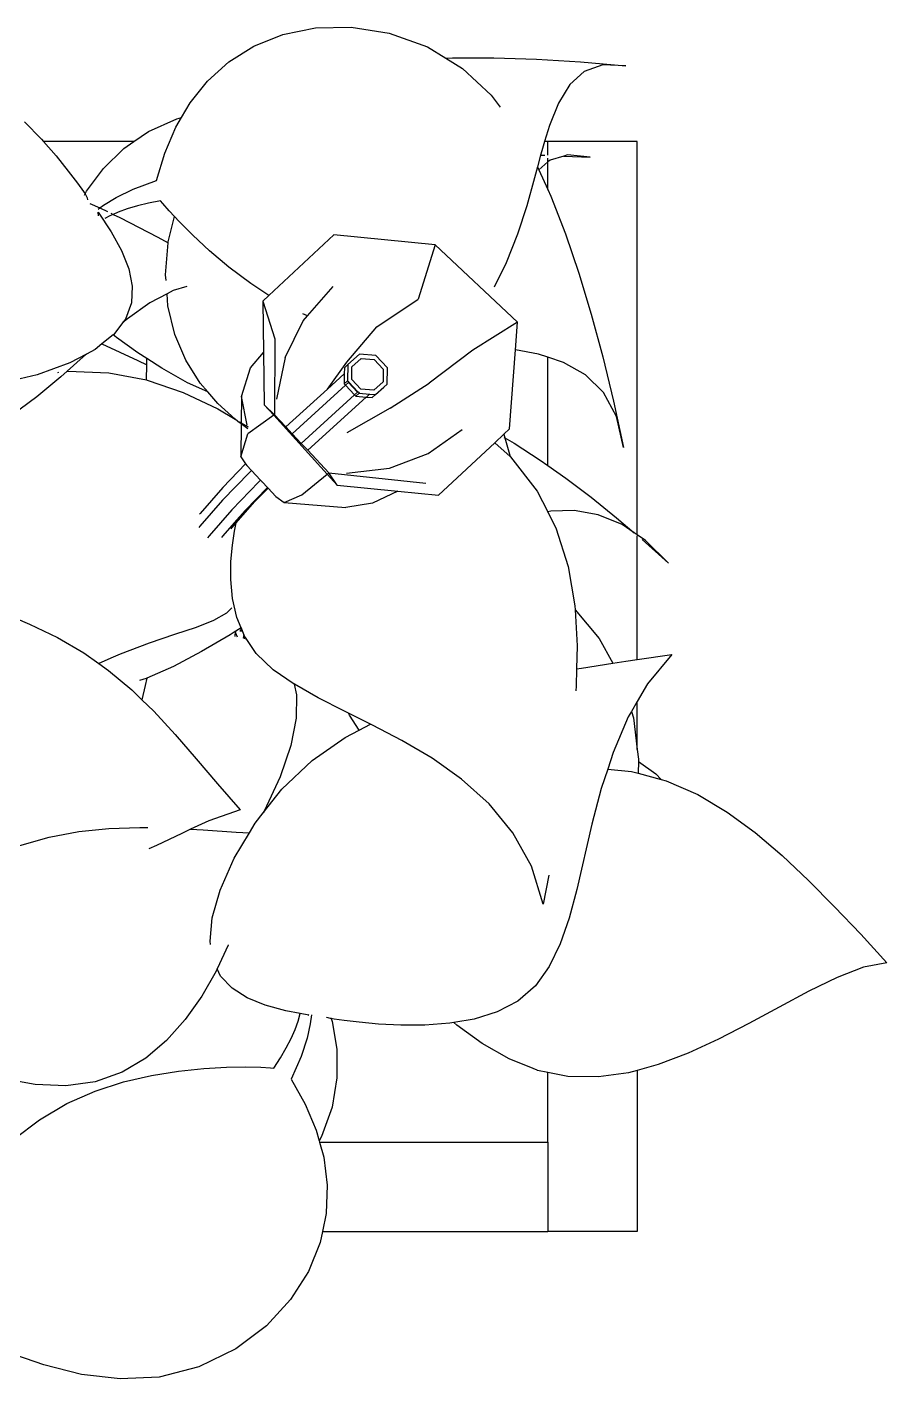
# Model space of a CAD drawing. Header units: metres. Extents: x 54.3 to 102.1, y 17 to 45.8.
# Drawn here: x 58.0258 to 58.2829, y 25.8721 to 26.2764 of the extents above; entities that cross this region are included whole.
import ezdxf

# ---------------------------------------------------------------- set-up
doc = ezdxf.new("R2010")
doc.units = ezdxf.units.M

msp = doc.modelspace()

# ---------------------------------------------------------------- linework, layer by layer
for p, q in [((58.09368, 26.27069), (58.10234, 26.27417)), ((58.10234, 26.27417), (58.11208, 26.27617)), ((58.11208, 26.27617), (58.12275, 26.27642)), ((58.12275, 26.27642), (58.13405, 26.27462)), ((58.13405, 26.27462), (58.14559, 26.27046)), ((58.08618, 26.26599), (58.09368, 26.27069)), ((58.14559, 26.27046), (58.15105, 26.26711)), ((58.07983, 26.26027), (58.08618, 26.26599)), ((58.15105, 26.26711), (58.15298, 26.26718)), ((58.15105, 26.26711), (58.15604, 26.26405)), ((58.15298, 26.26718), (58.16534, 26.26717)), ((58.16534, 26.26717), (58.17809, 26.26678)), ((58.17809, 26.26678), (58.19125, 26.26603)), ((58.19125, 26.26603), (58.20488, 26.26484)), ((58.15604, 26.26405), (58.16457, 26.25601)), ((58.19243, 26.26315), (58.18811, 26.25921)), ((58.19793, 26.26513), (58.19243, 26.26315)), ((58.20488, 26.26484), (58.19793, 26.26513)), ((58.07459, 26.25373), (58.07983, 26.26027)), ((58.18811, 26.25921), (58.18473, 26.25369)), ((58.07204, 26.24937), (58.07459, 26.25373)), ((58.16457, 26.25601), (58.16728, 26.25245)), ((58.18473, 26.25369), (58.18202, 26.24697)), ((58.02512, 26.24804), (58.03015, 26.24288)), ((58.0621, 26.24515), (58.07057, 26.249)), ((58.06704, 26.23873), (58.07036, 26.24651)), ((58.07036, 26.24651), (58.07204, 26.24937)), ((58.07057, 26.249), (58.07204, 26.24937)), ((58.18202, 26.24697), (58.18055, 26.24217)), ((58.03015, 26.24288), (58.03077, 26.24217)), ((58.05778, 26.24217), (58.03077, 26.24217)), ((58.03077, 26.24217), (58.03453, 26.23787)), ((58.0548, 26.24011), (58.05778, 26.24217)), ((58.05778, 26.24217), (58.0621, 26.24515)), ((58.18055, 26.24217), (58.17971, 26.23942)), ((58.18154, 26.24217), (58.18055, 26.24217)), ((58.20827, 26.24217), (58.18154, 26.24217)), ((58.18154, 26.23809), (58.18154, 26.24217)), ((58.20827, 26.12456), (58.20827, 26.24217)), ((58.03453, 26.23787), (58.03816, 26.23336)), ((58.04866, 26.23412), (58.0548, 26.24011)), ((58.0645, 26.2305), (58.06704, 26.23873)), ((58.17935, 26.2381), (58.1784, 26.23457)), ((58.17971, 26.23942), (58.17935, 26.2381)), ((58.17935, 26.2381), (58.1806, 26.23808)), ((58.18628, 26.23783), (58.18218, 26.23664)), ((58.18741, 26.23816), (58.18628, 26.23783)), ((58.18628, 26.23783), (58.19422, 26.23747)), ((58.19422, 26.23747), (58.18741, 26.23816)), ((58.03816, 26.23336), (58.04093, 26.2297)), ((58.04365, 26.22734), (58.04866, 26.23412)), ((58.1784, 26.23457), (58.17753, 26.23134)), ((58.1784, 26.23457), (58.17881, 26.23368)), ((58.18154, 26.23608), (58.17881, 26.23368)), ((58.17881, 26.23368), (58.18154, 26.22781)), ((58.18154, 26.23608), (58.18154, 26.23722)), ((58.18218, 26.23664), (58.18154, 26.23608)), ((58.18154, 26.22781), (58.18154, 26.23608)), ((58.04093, 26.2297), (58.04271, 26.22725)), ((58.0576, 26.22789), (58.0645, 26.2305)), ((58.17753, 26.23134), (58.17521, 26.22296)), ((58.04271, 26.22725), (58.04322, 26.22653)), ((58.043, 26.22612), (58.04322, 26.22653)), ((58.04322, 26.22653), (58.04365, 26.22734)), ((58.04322, 26.22653), (58.04335, 26.22635)), ((58.04335, 26.22635), (58.04384, 26.22536)), ((58.04384, 26.22536), (58.04395, 26.2247)), ((58.04871, 26.22317), (58.05244, 26.22541)), ((58.05244, 26.22541), (58.0576, 26.22789)), ((58.18154, 26.22781), (58.18243, 26.22588)), ((58.18243, 26.22588), (58.18684, 26.21456)), ((58.04463, 26.22368), (58.04755, 26.2223)), ((58.04712, 26.22197), (58.04755, 26.2223)), ((58.04755, 26.2223), (58.04871, 26.22317)), ((58.04755, 26.2223), (58.04985, 26.22121)), ((58.05581, 26.22206), (58.05304, 26.22105)), ((58.05887, 26.22297), (58.05581, 26.22206)), ((58.06219, 26.22378), (58.05887, 26.22297)), ((58.06576, 26.22447), (58.06219, 26.22378)), ((58.06642, 26.22368), (58.06576, 26.22447)), ((58.06831, 26.2215), (58.06642, 26.22368)), ((58.0699, 26.21979), (58.06831, 26.2215)), ((58.17521, 26.22296), (58.1725, 26.21445)), ((58.04715, 26.21991), (58.04712, 26.22103)), ((58.04712, 26.22103), (58.05097, 26.21519)), ((58.05058, 26.21996), (58.04904, 26.21912)), ((58.05157, 26.2204), (58.05058, 26.21996)), ((58.05085, 26.22074), (58.05157, 26.2204)), ((58.05304, 26.22105), (58.05157, 26.2204)), ((58.05157, 26.2204), (58.05357, 26.21945)), ((58.05357, 26.21945), (58.06495, 26.21359)), ((58.06807, 26.21223), (58.0699, 26.21979)), ((58.07134, 26.21823), (58.0699, 26.21979)), ((58.0754, 26.21416), (58.07134, 26.21823)), ((58.05097, 26.21519), (58.05406, 26.20956)), ((58.06495, 26.21359), (58.06805, 26.21189)), ((58.08039, 26.20953), (58.0754, 26.21416)), ((58.11751, 26.21425), (58.09815, 26.19616)), ((58.14789, 26.21127), (58.11751, 26.21425)), ((58.1725, 26.21445), (58.16911, 26.2059)), ((58.18684, 26.21456), (58.19083, 26.20276)), ((58.05406, 26.20956), (58.05623, 26.20414)), ((58.06726, 26.20229), (58.06805, 26.21189)), ((58.06805, 26.21189), (58.06807, 26.21223)), ((58.0862, 26.20462), (58.08039, 26.20953)), ((58.14789, 26.21127), (58.1428, 26.19505)), ((58.17246, 26.18815), (58.14789, 26.21127)), ((58.16911, 26.2059), (58.16544, 26.19858)), ((58.05623, 26.20414), (58.05729, 26.19892)), ((58.06739, 26.20064), (58.06726, 26.20229)), ((58.09275, 26.19968), (58.0862, 26.20462)), ((58.19083, 26.20276), (58.19452, 26.19051)), ((58.05729, 26.19892), (58.05704, 26.19389)), ((58.06951, 26.19763), (58.06769, 26.19667)), ((58.0736, 26.19884), (58.06951, 26.19763)), ((58.09815, 26.19616), (58.09275, 26.19968)), ((58.1097, 26.19003), (58.11732, 26.19884)), ((58.05704, 26.19389), (58.05525, 26.18905)), ((58.06255, 26.19396), (58.05582, 26.18917)), ((58.06769, 26.19667), (58.06255, 26.19396)), ((58.06797, 26.193), (58.06769, 26.19667)), ((58.07003, 26.18448), (58.06797, 26.193)), ((58.09815, 26.19616), (58.09632, 26.19445)), ((58.09632, 26.19445), (58.09996, 26.18313)), ((58.09632, 26.19445), (58.09652, 26.17905)), ((58.13042, 26.1868), (58.1428, 26.19505)), ((58.05582, 26.18917), (58.05452, 26.18809)), ((58.05525, 26.18905), (58.05452, 26.18809)), ((58.1097, 26.19003), (58.10824, 26.19062)), ((58.10838, 26.18851), (58.1097, 26.19003)), ((58.19452, 26.19051), (58.19797, 26.17779)), ((58.05452, 26.18809), (58.05171, 26.1844)), ((58.10302, 26.17759), (58.10838, 26.18851)), ((58.12143, 26.17617), (58.13042, 26.1868)), ((58.17246, 26.18815), (58.15915, 26.17979)), ((58.17184, 26.17988), (58.17246, 26.18815)), ((58.04824, 26.18163), (58.04621, 26.18001)), ((58.05161, 26.18432), (58.04824, 26.18163)), ((58.04824, 26.18163), (58.05892, 26.17668)), ((58.05171, 26.1844), (58.05161, 26.18432)), ((58.05255, 26.18358), (58.05161, 26.18432)), ((58.05895, 26.17898), (58.05255, 26.18358)), ((58.07329, 26.17679), (58.07003, 26.18448)), ((58.09996, 26.18313), (58.09978, 26.16042)), ((58.04265, 26.17777), (58.0378, 26.17346)), ((58.04357, 26.1786), (58.03861, 26.17595)), ((58.04357, 26.1786), (58.04265, 26.17777)), ((58.04621, 26.18001), (58.04357, 26.1786)), ((58.05892, 26.17668), (58.0616, 26.17535)), ((58.06163, 26.17725), (58.05895, 26.17898)), ((58.0616, 26.17535), (58.06163, 26.17725)), ((58.06608, 26.17438), (58.06163, 26.17725)), ((58.07761, 26.16991), (58.07329, 26.17679)), ((58.09268, 26.17449), (58.09652, 26.17905)), ((58.09652, 26.17905), (58.09673, 26.16345)), ((58.10302, 26.17759), (58.10044, 26.16517)), ((58.1252, 26.17856), (58.12171, 26.17545)), ((58.12296, 26.1748), (58.12572, 26.17727)), ((58.13009, 26.17819), (58.1252, 26.17856)), ((58.12572, 26.17727), (58.1296, 26.17697)), ((58.1296, 26.17697), (58.13231, 26.17408)), ((58.13357, 26.17449), (58.13009, 26.17819)), ((58.15915, 26.17979), (58.14608, 26.1699)), ((58.17007, 26.15625), (58.17184, 26.17988)), ((58.17873, 26.1786), (58.17184, 26.17988)), ((58.18154, 26.17767), (58.17873, 26.1786)), ((58.18154, 26.14528), (58.18154, 26.17767)), ((58.1862, 26.17614), (58.18154, 26.17767)), ((58.19797, 26.17779), (58.2012, 26.16453)), ((58.03861, 26.17595), (58.02883, 26.17239)), ((58.03507, 26.17315), (58.03529, 26.17318)), ((58.0378, 26.17346), (58.03589, 26.17176)), ((58.0378, 26.17346), (58.03802, 26.17348)), ((58.03802, 26.17348), (58.05025, 26.173)), ((58.05025, 26.173), (58.06152, 26.17088)), ((58.06152, 26.17088), (58.0616, 26.17535)), ((58.07384, 26.17005), (58.06608, 26.17438)), ((58.08991, 26.16589), (58.09268, 26.17449)), ((58.11562, 26.16813), (58.12143, 26.17617)), ((58.11562, 26.16813), (58.12067, 26.17272)), ((58.12067, 26.17272), (58.12065, 26.16968)), ((58.12069, 26.17452), (58.12067, 26.17272)), ((58.12069, 26.17452), (58.12171, 26.17545)), ((58.12171, 26.17545), (58.12167, 26.17061)), ((58.12293, 26.17102), (58.12296, 26.1748)), ((58.13231, 26.17408), (58.13229, 26.17029)), ((58.13353, 26.16964), (58.13357, 26.17449)), ((58.19278, 26.17242), (58.1862, 26.17614)), ((58.02883, 26.17239), (58.01691, 26.16959)), ((58.03589, 26.17176), (58.02878, 26.16582)), ((58.06152, 26.17083), (58.06152, 26.17088)), ((58.06152, 26.17088), (58.06172, 26.17079)), ((58.06172, 26.17079), (58.07253, 26.16711)), ((58.07984, 26.16731), (58.07384, 26.17005)), ((58.07984, 26.16731), (58.07761, 26.16991)), ((58.10508, 26.1548), (58.12102, 26.16928)), ((58.12065, 26.16968), (58.12167, 26.17061)), ((58.12065, 26.16968), (58.12102, 26.16928)), ((58.12102, 26.16928), (58.1219, 26.17008)), ((58.12102, 26.16928), (58.12374, 26.16639)), ((58.12167, 26.17061), (58.12191, 26.17036)), ((58.1219, 26.17008), (58.12191, 26.17036)), ((58.1219, 26.17008), (58.12205, 26.17021)), ((58.12462, 26.1672), (58.1219, 26.17008)), ((58.12191, 26.17036), (58.12205, 26.17021)), ((58.12205, 26.17021), (58.12477, 26.16733)), ((58.12565, 26.16813), (58.12293, 26.17102)), ((58.13229, 26.17029), (58.12953, 26.16783)), ((58.13005, 26.16653), (58.13251, 26.16871)), ((58.13251, 26.16871), (58.13353, 26.16964)), ((58.13435, 26.16245), (58.14608, 26.1699)), ((58.19815, 26.1671), (58.19278, 26.17242)), ((58.02878, 26.16582), (58.02109, 26.1601)), ((58.07253, 26.16711), (58.08285, 26.16221)), ((58.08284, 26.16381), (58.07984, 26.16731)), ((58.08991, 26.16589), (58.08985, 26.15809)), ((58.09164, 26.15732), (58.08991, 26.16589)), ((58.10317, 26.15682), (58.11562, 26.16813)), ((58.1078, 26.15191), (58.12374, 26.16639)), ((58.10974, 26.14985), (58.12722, 26.16574)), ((58.10976, 26.14983), (58.12722, 26.16574)), ((58.12374, 26.16639), (58.12462, 26.1672)), ((58.12374, 26.16639), (58.12413, 26.16598)), ((58.12413, 26.16598), (58.12516, 26.16691)), ((58.12413, 26.16598), (58.12722, 26.16574)), ((58.12462, 26.1672), (58.12477, 26.16733)), ((58.12491, 26.16718), (58.12462, 26.1672)), ((58.12477, 26.16733), (58.12491, 26.16718)), ((58.12491, 26.16718), (58.12516, 26.16691)), ((58.12516, 26.16691), (58.12825, 26.16667)), ((58.12953, 26.16783), (58.12565, 26.16813)), ((58.12722, 26.16574), (58.12727, 26.16573)), ((58.12727, 26.16573), (58.12825, 26.16667)), ((58.12727, 26.16573), (58.12902, 26.1656)), ((58.12825, 26.16667), (58.12829, 26.16667)), ((58.12829, 26.16667), (58.13005, 26.16653)), ((58.12902, 26.1656), (58.13005, 26.16653)), ((58.20202, 26.15991), (58.19815, 26.1671)), ((58.08807, 26.15914), (58.08284, 26.16381)), ((58.08285, 26.16221), (58.08807, 26.15914)), ((58.09673, 26.16345), (58.09978, 26.16042)), ((58.09673, 26.16345), (58.0996, 26.16029)), ((58.13435, 26.16245), (58.12146, 26.15501)), ((58.2012, 26.16453), (58.20415, 26.15064)), ((58.08888, 26.15841), (58.08807, 26.15914)), ((58.08985, 26.15772), (58.08888, 26.15841)), ((58.08939, 26.15836), (58.08985, 26.15809)), ((58.08985, 26.15772), (58.08977, 26.14791)), ((58.08985, 26.15809), (58.09189, 26.15689)), ((58.08985, 26.15809), (58.08985, 26.15772)), ((58.09186, 26.15629), (58.08985, 26.15772)), ((58.0996, 26.16029), (58.09179, 26.15476)), ((58.09978, 26.16042), (58.0996, 26.16029)), ((58.0996, 26.16029), (58.11557, 26.14267)), ((58.09978, 26.16042), (58.10317, 26.15682)), ((58.10317, 26.15682), (58.10508, 26.1548)), ((58.20415, 26.15064), (58.20202, 26.15991)), ((58.08977, 26.14791), (58.09179, 26.15476)), ((58.10508, 26.1548), (58.1078, 26.15191)), ((58.14572, 26.14885), (58.15591, 26.15608)), ((58.16564, 26.15211), (58.16834, 26.15462)), ((58.16834, 26.15462), (58.17007, 26.15625)), ((58.16834, 26.15462), (58.16864, 26.15356)), ((58.16837, 26.15371), (58.16864, 26.15356)), ((58.16864, 26.15356), (58.17149, 26.15193)), ((58.16864, 26.15356), (58.17025, 26.14797)), ((58.1078, 26.15191), (58.10974, 26.14985)), ((58.10974, 26.14985), (58.10976, 26.14983)), ((58.10976, 26.14983), (58.1161, 26.1431)), ((58.13421, 26.14448), (58.14572, 26.14885)), ((58.14888, 26.13644), (58.16564, 26.15211)), ((58.16564, 26.15211), (58.17025, 26.14797)), ((58.17149, 26.15193), (58.17925, 26.14689)), ((58.09119, 26.14579), (58.08438, 26.13874)), ((58.08977, 26.14791), (58.09119, 26.14579)), ((58.09119, 26.14579), (58.09155, 26.14526)), ((58.09155, 26.14526), (58.09295, 26.14377)), ((58.12137, 26.14295), (58.13421, 26.14448)), ((58.17025, 26.14797), (58.17039, 26.14784)), ((58.17039, 26.14784), (58.17831, 26.13763)), ((58.17925, 26.14689), (58.18154, 26.14528)), ((58.18154, 26.14528), (58.18688, 26.1415)), ((58.09235, 26.14323), (58.08431, 26.13492)), ((58.09508, 26.14036), (58.08707, 26.13207)), ((58.09295, 26.14377), (58.09235, 26.14323)), ((58.09295, 26.14377), (58.09567, 26.14088)), ((58.09567, 26.14088), (58.09508, 26.14036)), ((58.09567, 26.14088), (58.09609, 26.14044)), ((58.09609, 26.14044), (58.09595, 26.1403)), ((58.09609, 26.14044), (58.09769, 26.13874)), ((58.10798, 26.13655), (58.11557, 26.14267)), ((58.11557, 26.14267), (58.1161, 26.1431)), ((58.11557, 26.14267), (58.1185, 26.13943)), ((58.1161, 26.1431), (58.14501, 26.13998)), ((58.1185, 26.13943), (58.1161, 26.1431)), ((58.18688, 26.1415), (58.19446, 26.13577)), ((58.08438, 26.13874), (58.07757, 26.13096)), ((58.09769, 26.13874), (58.09103, 26.13185)), ((58.09387, 26.1344), (58.09788, 26.13854)), ((58.09769, 26.13874), (58.09788, 26.13854)), ((58.09788, 26.13854), (58.10022, 26.13605)), ((58.10269, 26.1342), (58.10798, 26.13655)), ((58.1185, 26.13943), (58.13668, 26.13764)), ((58.13668, 26.13764), (58.12912, 26.13403)), ((58.13668, 26.13764), (58.14888, 26.13644)), ((58.17831, 26.13763), (58.18149, 26.13141)), ((58.08431, 26.13492), (58.07749, 26.12713)), ((58.08838, 26.12812), (58.09387, 26.1344)), ((58.10022, 26.13605), (58.10269, 26.1342)), ((58.10269, 26.1342), (58.12109, 26.13277)), ((58.12912, 26.13403), (58.12109, 26.13277)), ((58.19446, 26.13577), (58.20206, 26.12967)), ((58.07757, 26.13096), (58.07741, 26.13076)), ((58.08707, 26.13207), (58.08026, 26.12429)), ((58.08856, 26.12899), (58.08425, 26.12411)), ((58.08838, 26.12812), (58.08856, 26.12899)), ((58.08856, 26.12899), (58.08857, 26.12905)), ((58.09103, 26.13185), (58.08857, 26.12905)), ((58.18154, 26.13142), (58.18149, 26.13141)), ((58.18149, 26.13141), (58.18154, 26.13132)), ((58.18246, 26.1316), (58.18154, 26.13142)), ((58.18154, 26.13132), (58.18154, 26.13142)), ((58.18154, 26.13132), (58.18395, 26.1266)), ((58.18944, 26.13179), (58.18246, 26.1316)), ((58.19655, 26.13056), (58.18944, 26.13179)), ((58.2037, 26.12766), (58.19655, 26.13056)), ((58.20206, 26.12967), (58.20735, 26.12519)), ((58.07749, 26.12713), (58.07721, 26.12677)), ((58.08026, 26.12429), (58.07978, 26.12367)), ((58.08425, 26.12411), (58.08397, 26.12374)), ((58.08686, 26.12635), (58.08713, 26.1267)), ((58.08713, 26.1267), (58.08838, 26.12812)), ((58.08723, 26.12148), (58.08788, 26.12568)), ((58.08788, 26.12568), (58.08838, 26.12812)), ((58.18395, 26.1266), (58.1876, 26.11511)), ((58.20735, 26.12519), (58.2037, 26.12766)), ((58.20827, 26.12456), (58.20735, 26.12519)), ((58.21076, 26.12287), (58.20827, 26.12456)), ((58.20827, 26.08723), (58.20827, 26.12425)), ((58.0868, 26.11658), (58.08723, 26.12148)), ((58.20976, 26.12314), (58.21759, 26.11606)), ((58.21759, 26.11606), (58.21076, 26.12287)), ((58.08676, 26.11119), (58.0868, 26.11658)), ((58.1876, 26.11511), (58.1896, 26.10334)), ((58.08728, 26.10554), (58.08676, 26.11119)), ((58.08858, 26.09984), (58.08728, 26.10554)), ((58.01776, 26.10166), (58.02655, 26.09788)), ((58.08545, 26.10113), (58.08155, 26.09888)), ((58.08703, 26.10268), (58.08545, 26.10113)), ((58.1896, 26.10334), (58.18967, 26.1021)), ((58.18967, 26.1021), (58.19688, 26.09356)), ((58.18967, 26.1021), (58.19029, 26.09138)), ((58.02655, 26.09788), (58.03491, 26.0938)), ((58.07636, 26.09681), (58.06992, 26.0947)), ((58.08155, 26.09888), (58.07636, 26.09681)), ((58.08987, 26.09669), (58.0883, 26.09574)), ((58.08987, 26.09669), (58.08858, 26.09984)), ((58.08954, 26.09577), (58.08958, 26.09583)), ((58.08958, 26.09583), (58.0897, 26.09602)), ((58.0897, 26.09602), (58.08985, 26.0964)), ((58.08985, 26.0964), (58.08991, 26.09661)), ((58.08991, 26.09661), (58.08987, 26.09669)), ((58.09068, 26.09473), (58.08991, 26.09661)), ((58.03491, 26.0938), (58.04278, 26.08921)), ((58.06231, 26.09217), (58.05363, 26.08882)), ((58.06992, 26.0947), (58.06231, 26.09217)), ((58.08658, 26.09468), (58.07799, 26.08961)), ((58.08806, 26.09559), (58.08658, 26.09468)), ((58.08804, 26.09416), (58.08808, 26.09467)), ((58.0883, 26.09574), (58.08806, 26.09559)), ((58.08806, 26.09559), (58.08819, 26.09521)), ((58.08808, 26.09467), (58.08819, 26.09521)), ((58.08819, 26.09521), (58.0883, 26.09574)), ((58.08819, 26.09521), (58.08862, 26.09402)), ((58.08992, 26.09577), (58.08954, 26.09577)), ((58.09025, 26.09577), (58.08992, 26.09577)), ((58.09068, 26.09473), (58.0904, 26.0936)), ((58.09086, 26.09428), (58.09068, 26.09473)), ((58.09085, 26.09349), (58.09086, 26.09428)), ((58.09139, 26.0935), (58.09086, 26.09428)), ((58.09127, 26.09339), (58.09139, 26.0935)), ((58.09438, 26.08903), (58.09139, 26.0935)), ((58.19688, 26.09356), (58.20099, 26.08615)), ((58.04278, 26.08921), (58.04726, 26.08606)), ((58.05155, 26.08792), (58.04726, 26.08606)), ((58.05363, 26.08882), (58.05155, 26.08792)), ((58.07799, 26.08961), (58.06965, 26.08517)), ((58.09943, 26.08422), (58.09438, 26.08903)), ((58.19029, 26.09138), (58.19011, 26.08447)), ((58.20827, 26.08723), (58.21862, 26.08873)), ((58.21862, 26.08873), (58.21135, 26.08003)), ((58.04726, 26.08606), (58.05017, 26.08401)), ((58.05017, 26.08401), (58.05714, 26.07818)), ((58.06965, 26.08517), (58.06169, 26.08171)), ((58.10569, 26.07992), (58.09943, 26.08422)), ((58.19011, 26.08447), (58.18997, 26.07925)), ((58.19011, 26.08447), (58.19161, 26.08472)), ((58.19161, 26.08472), (58.20099, 26.08615)), ((58.20099, 26.08615), (58.20488, 26.08674)), ((58.20488, 26.08674), (58.20827, 26.08723)), ((58.06144, 26.08161), (58.05948, 26.08101)), ((58.06169, 26.08171), (58.06117, 26.07953)), ((58.06169, 26.08171), (58.06144, 26.08161)), ((58.10569, 26.07992), (58.10636, 26.07668)), ((58.10577, 26.07987), (58.10569, 26.07992)), ((58.11288, 26.07582), (58.10577, 26.07987)), ((58.21135, 26.08003), (58.20827, 26.07474)), ((58.05714, 26.07818), (58.0602, 26.07522)), ((58.06117, 26.07953), (58.0602, 26.07522)), ((58.10636, 26.07668), (58.10625, 26.06968)), ((58.1207, 26.07183), (58.11288, 26.07582)), ((58.18997, 26.07925), (58.18986, 26.07792)), ((58.0602, 26.07522), (58.06376, 26.07177)), ((58.06376, 26.07177), (58.07014, 26.06487)), ((58.12197, 26.0712), (58.1207, 26.07183)), ((58.20651, 26.07171), (58.20558, 26.0701)), ((58.20827, 26.07474), (58.20651, 26.07171)), ((58.20651, 26.07171), (58.20712, 26.06979)), ((58.20827, 26.06032), (58.20827, 26.07474)), ((58.10625, 26.06968), (58.10469, 26.06151)), ((58.12228, 26.07062), (58.12197, 26.0712)), ((58.12855, 26.06793), (58.12197, 26.0712)), ((58.12514, 26.06615), (58.12228, 26.07062)), ((58.12514, 26.06615), (58.12855, 26.06793)), ((58.12911, 26.06766), (58.12855, 26.06793)), ((58.13792, 26.06303), (58.12911, 26.06766)), ((58.20558, 26.0701), (58.20105, 26.05948)), ((58.20712, 26.06979), (58.20827, 26.06032)), ((58.07014, 26.06487), (58.0764, 26.0576)), ((58.11108, 26.05702), (58.12098, 26.06397)), ((58.12098, 26.06397), (58.12514, 26.06615)), ((58.10469, 26.06151), (58.10155, 26.0522)), ((58.1469, 26.05771), (58.13792, 26.06303)), ((58.20105, 26.05948), (58.19943, 26.05451)), ((58.20827, 26.06032), (58.20862, 26.05746)), ((58.0764, 26.0576), (58.08276, 26.05006)), ((58.10203, 26.04849), (58.11108, 26.05702)), ((58.15571, 26.05146), (58.1469, 26.05771)), ((58.2086, 26.05675), (58.20848, 26.05323)), ((58.20862, 26.05746), (58.2086, 26.05675)), ((58.2086, 26.05675), (58.21386, 26.05303)), ((58.10155, 26.0522), (58.09675, 26.04187)), ((58.16394, 26.04409), (58.15571, 26.05146)), ((58.19943, 26.05451), (58.19751, 26.04866)), ((58.19943, 26.05451), (58.20656, 26.05374)), ((58.20656, 26.05374), (58.20848, 26.05323)), ((58.20848, 26.05323), (58.21536, 26.05139)), ((58.21386, 26.05303), (58.21536, 26.05139)), ((58.21536, 26.05139), (58.21691, 26.05097)), ((58.08276, 26.05006), (58.08951, 26.04228)), ((58.09646, 26.04139), (58.10203, 26.04849)), ((58.19751, 26.04866), (58.1947, 26.03804)), ((58.21691, 26.05097), (58.22638, 26.04687)), ((58.17111, 26.03545), (58.16394, 26.04409)), ((58.22638, 26.04687), (58.23518, 26.04164)), ((58.08951, 26.04228), (58.08015, 26.03904)), ((58.09406, 26.03834), (58.09646, 26.04139)), ((58.09675, 26.04187), (58.09646, 26.04139)), ((58.23518, 26.04164), (58.24352, 26.03549)), ((58.0324, 26.03408), (58.04128, 26.03578)), ((58.04128, 26.03578), (58.05032, 26.03674)), ((58.05032, 26.03674), (58.05953, 26.03705)), ((58.05953, 26.03705), (58.0619, 26.037)), ((58.07209, 26.03527), (58.06451, 26.03159)), ((58.07474, 26.03651), (58.07209, 26.03527)), ((58.08015, 26.03904), (58.07474, 26.03651)), ((58.07474, 26.03651), (58.0785, 26.0363)), ((58.0785, 26.0363), (58.08835, 26.03563)), ((58.0878, 26.02782), (58.09233, 26.03542)), ((58.08835, 26.03563), (58.09233, 26.03542)), ((58.09233, 26.03542), (58.09406, 26.03834)), ((58.17668, 26.02547), (58.17111, 26.03545)), ((58.1947, 26.03804), (58.19016, 26.0185)), ((58.24352, 26.03549), (58.25156, 26.02861)), ((58.02364, 26.0316), (58.0324, 26.03408)), ((58.06451, 26.03159), (58.06222, 26.03061)), ((58.08357, 26.01832), (58.0878, 26.02782)), ((58.25156, 26.02861), (58.25944, 26.02117)), ((58.18013, 26.0141), (58.17668, 26.02547)), ((58.18181, 26.02273), (58.18013, 26.0141)), ((58.25944, 26.02117), (58.26726, 26.0133)), ((58.0812, 26.01003), (58.08357, 26.01832)), ((58.19016, 26.0185), (58.18788, 26.00992)), ((58.26726, 26.0133), (58.27507, 26.00509)), ((58.08054, 26.00302), (58.0812, 26.01003)), ((58.18788, 26.00992), (58.18524, 26.00224)), ((58.0807, 26.00203), (58.08054, 26.00302)), ((58.27507, 26.00509), (58.2829, 25.99659)), ((58.08596, 26.00182), (58.08265, 25.9947)), ((58.08601, 26.00194), (58.08596, 26.00182)), ((58.18524, 26.00224), (58.18197, 25.99547)), ((58.18197, 25.99547), (58.17782, 25.98962)), ((58.27588, 25.99522), (58.26801, 25.99219)), ((58.2829, 25.99659), (58.27588, 25.99522)), ((58.08235, 25.99405), (58.07806, 25.98655)), ((58.08265, 25.9947), (58.08235, 25.99405)), ((58.08367, 25.9926), (58.08265, 25.9947)), ((58.08711, 25.98892), (58.08367, 25.9926)), ((58.26801, 25.99219), (58.25953, 25.98806)), ((58.0916, 25.98606), (58.08711, 25.98892)), ((58.17782, 25.98962), (58.17259, 25.98504)), ((58.25953, 25.98806), (58.25065, 25.98331)), ((58.07806, 25.98655), (58.07313, 25.97956)), ((58.09701, 25.98385), (58.0916, 25.98606)), ((58.10321, 25.98216), (58.09701, 25.98385)), ((58.17259, 25.98504), (58.1664, 25.98184)), ((58.25065, 25.98331), (58.2416, 25.97841)), ((58.07313, 25.97956), (58.06756, 25.97333)), ((58.10752, 25.98136), (58.10321, 25.98216)), ((58.10598, 25.9766), (58.10691, 25.97913)), ((58.10691, 25.97913), (58.10752, 25.98136)), ((58.10752, 25.98136), (58.10755, 25.98149)), ((58.11008, 25.98088), (58.10752, 25.98136)), ((58.1098, 25.98114), (58.11008, 25.98088)), ((58.11085, 25.98098), (58.11051, 25.97825)), ((58.11547, 25.98022), (58.1154, 25.98027)), ((58.11653, 25.97989), (58.11547, 25.98022)), ((58.11675, 25.97986), (58.11653, 25.97989)), ((58.11668, 25.98007), (58.11675, 25.97986)), ((58.11761, 25.97973), (58.11675, 25.97986)), ((58.11675, 25.97986), (58.11703, 25.97899)), ((58.11703, 25.97899), (58.11842, 25.97068)), ((58.12061, 25.97931), (58.11761, 25.97973)), ((58.12517, 25.97876), (58.12061, 25.97931)), ((58.13094, 25.97823), (58.12517, 25.97876)), ((58.15343, 25.9787), (58.1522, 25.97849)), ((58.15951, 25.97973), (58.15343, 25.9787)), ((58.15433, 25.97793), (58.15343, 25.9787)), ((58.1664, 25.98184), (58.15951, 25.97973)), ((58.10478, 25.97391), (58.10598, 25.9766)), ((58.11051, 25.97825), (58.10954, 25.97401)), ((58.13759, 25.9779), (58.13094, 25.97823)), ((58.14479, 25.97794), (58.13759, 25.9779)), ((58.1522, 25.97849), (58.14479, 25.97794)), ((58.16189, 25.97244), (58.15433, 25.97793)), ((58.2416, 25.97841), (58.23252, 25.9737)), ((58.06756, 25.97333), (58.06131, 25.96805)), ((58.10159, 25.96813), (58.10332, 25.97108)), ((58.10332, 25.97108), (58.10478, 25.97391)), ((58.10954, 25.97401), (58.10774, 25.96857)), ((58.11842, 25.97068), (58.11847, 25.9621)), ((58.16995, 25.9678), (58.16189, 25.97244)), ((58.23252, 25.9737), (58.22349, 25.96951)), ((58.06131, 25.96805), (58.05425, 25.96389)), ((58.09961, 25.96508), (58.10159, 25.96813)), ((58.10774, 25.96857), (58.10481, 25.96179)), ((58.17711, 25.96492), (58.16995, 25.9678)), ((58.22349, 25.96951), (58.21455, 25.96609)), ((58.05425, 25.96389), (58.04624, 25.96098)), ((58.05463, 25.96095), (58.06303, 25.96288)), ((58.06303, 25.96288), (58.07113, 25.96416)), ((58.07113, 25.96416), (58.0787, 25.96493)), ((58.0787, 25.96493), (58.08549, 25.96531)), ((58.08549, 25.96531), (58.09124, 25.96539)), ((58.09124, 25.96539), (58.0957, 25.96531)), ((58.0957, 25.96531), (58.09858, 25.96516)), ((58.09858, 25.96516), (58.09961, 25.96508)), ((58.17829, 25.96445), (58.17711, 25.96492)), ((58.17847, 25.96437), (58.17829, 25.96445)), ((58.18154, 25.96375), (58.17847, 25.96437)), ((58.18154, 25.94294), (58.18154, 25.96375)), ((58.1875, 25.96255), (58.18154, 25.96375)), ((58.19666, 25.96242), (58.1875, 25.96255)), ((58.20563, 25.96366), (58.19666, 25.96242)), ((58.20827, 25.96438), (58.20563, 25.96366)), ((58.21455, 25.96609), (58.20827, 25.96438)), ((58.20827, 25.96438), (58.20827, 25.9162)), ((58.02824, 25.96011), (58.01893, 25.96183)), ((58.03742, 25.95971), (58.02824, 25.96011)), ((58.04624, 25.96098), (58.03742, 25.95971)), ((58.04615, 25.95821), (58.05463, 25.96095)), ((58.10481, 25.96179), (58.10898, 25.95425)), ((58.11847, 25.9621), (58.11702, 25.95334)), ((58.02959, 25.94954), (58.03776, 25.95447)), ((58.03776, 25.95447), (58.04615, 25.95821)), ((58.10898, 25.95425), (58.11227, 25.94645)), ((58.11702, 25.95334), (58.11391, 25.94457)), ((58.0219, 25.94382), (58.02959, 25.94954)), ((58.11227, 25.94645), (58.11316, 25.94326)), ((58.11391, 25.94457), (58.11316, 25.94326)), ((58.11316, 25.94326), (58.11325, 25.94294)), ((58.11325, 25.94294), (58.18154, 25.94294)), ((58.11325, 25.94294), (58.11452, 25.9384)), ((58.18154, 25.94294), (58.18154, 25.9162)), ((58.11452, 25.9384), (58.11559, 25.93009)), ((58.11559, 25.93009), (58.11529, 25.92155)), ((58.11529, 25.92155), (58.11416, 25.9162)), ((58.11416, 25.9162), (58.11346, 25.91289)), ((58.11416, 25.9162), (58.18154, 25.9162)), ((58.20827, 25.9162), (58.18154, 25.9162)), ((58.11346, 25.91289), (58.10995, 25.90424)), ((58.10995, 25.90424), (58.10462, 25.89584)), ((58.10462, 25.89584), (58.09739, 25.88799)), ((58.09739, 25.88799), (58.08824, 25.88112)), ((58.03081, 25.87628), (58.01957, 25.88017)), ((58.08824, 25.88112), (58.07723, 25.87571)), ((58.04215, 25.87346), (58.03081, 25.87628)), ((58.05365, 25.87209), (58.04215, 25.87346)), ((58.07723, 25.87571), (58.06537, 25.87264)), ((58.06537, 25.87264), (58.05365, 25.87209))]:
    msp.add_line(p, q)

doc.saveas('drawing.dxf')
